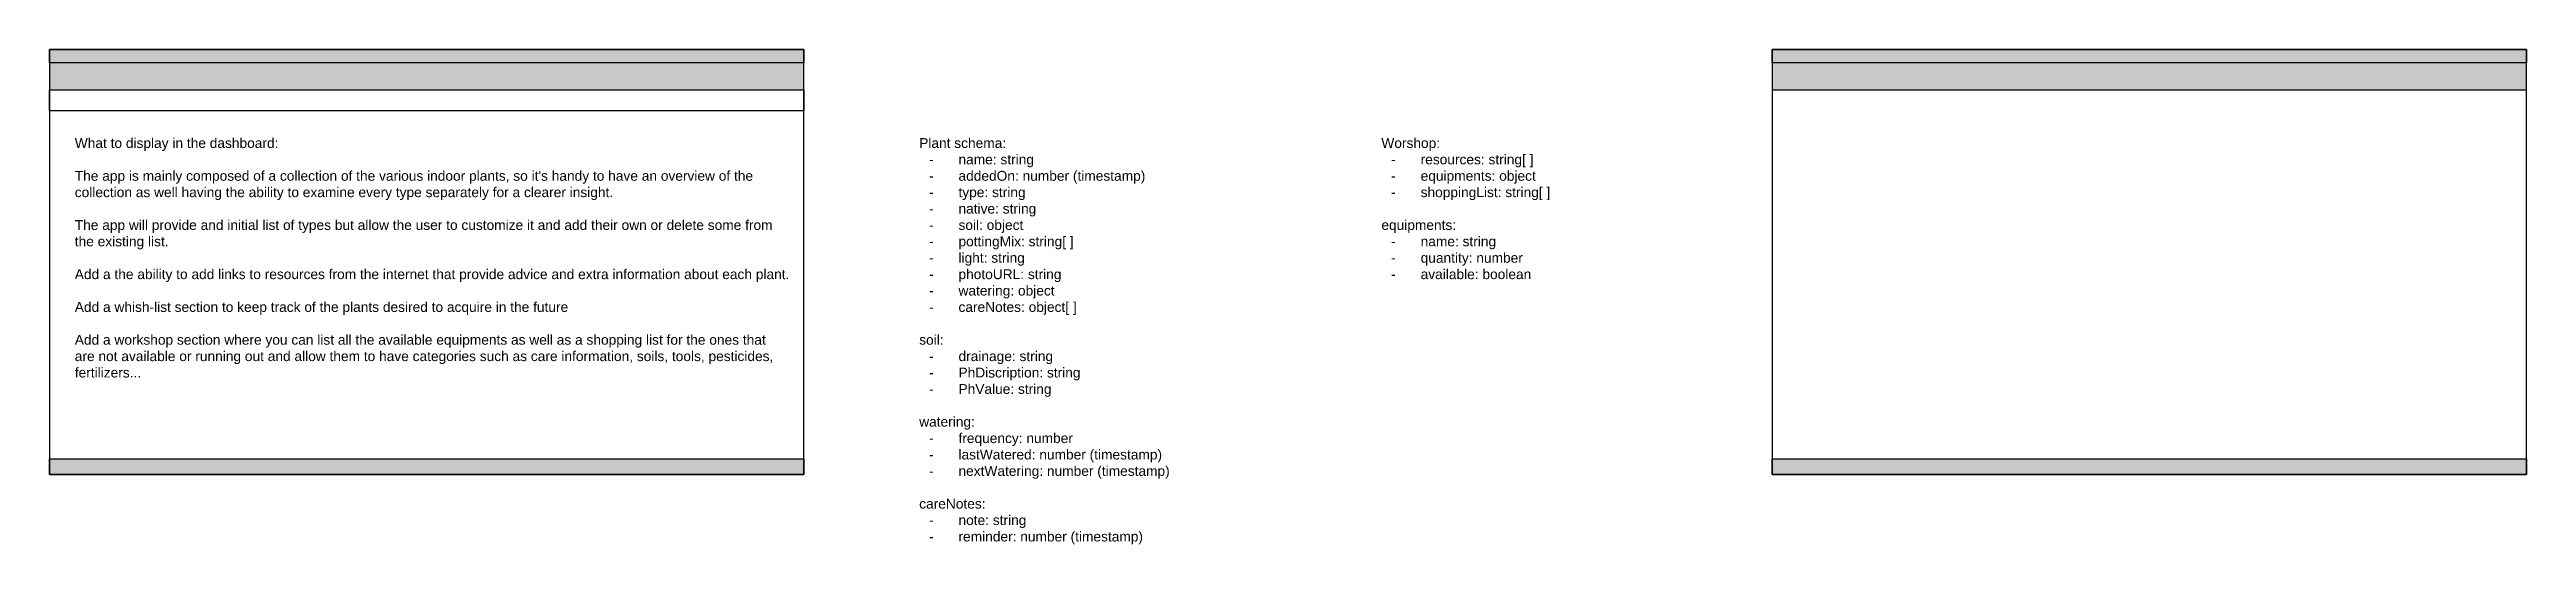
# Model space of a CAD drawing. Header units: millimetres. Extents: x 761 to 7066, y 608 to 1866.
import ezdxf

# ---------------------------------------------------------------- set-up
doc = ezdxf.new("R2010")
doc.units = ezdxf.units.MM
doc.styles.get("Standard").update_dxf_attribs({"font": 'arial.ttf'})

# ---------------------------------------------------------------- blocks, each defined once
blk = doc.blocks.new('base')
at = {"true_color": 0x9e9e9e}
h = blk.add_hatch(color=253, dxfattribs=at)
h.dxf.hatch_style = 1
h.paths.add_polyline_path([(0, 1080), (0, 1046), (1920, 1046), (1920, 1080)])
at = {"true_color": 0xbfbfbf}
h = blk.add_hatch(color=9, dxfattribs=at)
h.dxf.hatch_style = 1
h.paths.add_polyline_path([(0, 1046), (0, 978), (1920, 978), (1920, 1046)])
h = blk.add_hatch(color=9, dxfattribs=at)
h.dxf.hatch_style = 1
h.paths.add_polyline_path([(0, 40), (0, 0), (1920, 0), (1920, 40)])
blk.add_line((0, 0), (1920, 0))
for points in [[(1920, 978), (1920, 1080), (0, 1080), (0, 978)], [(0, 978), (0, 0), (1920, 0), (1920, 978)]]:
    blk.add_lwpolyline(points)
for points in [[(0, 1080), (1920, 1080), (1920, 1046), (0, 1046)], [(0, 978), (1920, 978), (1920, 1046), (0, 1046)], [(0, 40), (1920, 40), (1920, 0), (0, 0)]]:
    blk.add_lwpolyline(points, close=True)

msp = doc.modelspace()

# ---------------------------------------------------------------- linework, layer by layer
msp.add_lwpolyline([(2681.2, 1709.9), (761.2, 1709.9), (761.2, 1763.9), (2681.2, 1763.9)], close=True)

# ---------------------------------------------------------------- block references
for p in [(761.2, 785.9), (5145.6, 785.9)]:
    msp.add_blockref('base', p)

# ---------------------------------------------------------------- texts
at = {"char_height": 25, "attachment_point": 1}
for s, insert in [("What to display in the dashboard:\\P\\PThe app is mainly composed of a collection of the various indoor plants, so it's handy to have an overview of the collection as well having the ability to examine every type separately for a clearer insight.\\P\\PThe app will provide and initial list of types but allow the user to customize it and add their own or delete some from the existing list.\\P\\PAdd a the ability to add links to resources from the internet that provide advice and extra information about each plant.\\P\\PAdd a whish-list section to keep track of the plants desired to acquire in the future\\P\\PAdd a workshop section where you can list all the available equipments as well as a shopping list for the ones that are not available or running out and allow them to have categories such as care information, soils, tools, pesticides, fertilizers...", (825.4, 1640.9)), ('Plant schema:\\P\\pxi-3,l4,t4;-^Iname: string\\P-^IaddedOn: number (timestamp)\\P-^Itype: string\\P-^Inative: string\\P-^Isoil: object\\P-^IpottingMix: string[ ]\\P-^Ilight: string\\P-^IphotoURL: string\\P-^Iwatering: object\\P-^IcareNotes: object[ ]\\P\\pi0,l0,tz;\\Psoil: \\P\\pi-3,l4,t4;-^Idrainage: string\\P-^IPhDiscription: string\\P-^IPhValue: string\\P\\pi0,l0,tz;\\Pwatering:\\P\\pi-3,l4,t4;-^Ifrequency: number\\P-^IlastWatered: number (timestamp)\\P-^InextWatering: number (timestamp)\\P\\pi0,l0,tz;\\PcareNotes: \\P\\pi-3,l4,t4;-^Inote: string\\P-^Ireminder: number (timestamp)', (2974.7, 1640.9)), ('Worshop:\\P\\pxi-3,l4,t4;-^Iresources: string[ ]\\P-^Iequipments: object\\P-^IshoppingList: string[ ]\\P\\pi0,l0,tz;\\Pequipments:\\P\\pi-3,l4,t4;-^Iname: string\\P-^Iquantity: number\\P-^Iavailable: boolean', (4151, 1640.9))]:
    msp.add_mtext_dynamic_manual_height_columns(s, width=1802.227, gutter_width=12.5, heights=[0], dxfattribs=dict(at, insert=insert))

doc.saveas('drawing.dxf')
